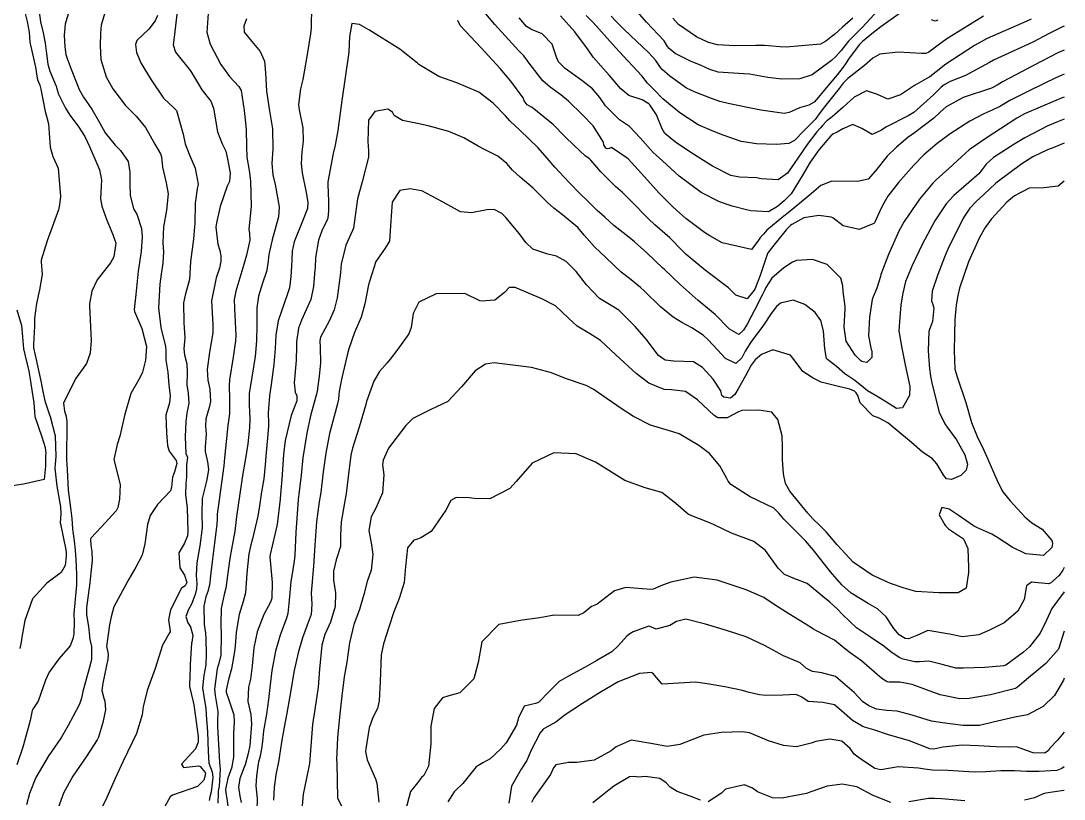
# Model space of a CAD drawing. Header units: feet. Extents: x 1313709 to 1317500, y 405869 to 411659.
# Drawn here: x 1317147.2 to 1317500, y 409114.9 to 409378.2 of the extents above; entities that cross this region are included whole.
import ezdxf

# ---------------------------------------------------------------- set-up
doc = ezdxf.new("R2010")
doc.units = ezdxf.units.FT
doc.layers.add('C-TOPO-MAJR', color=32, linetype='CONTINUOUS')

msp = doc.modelspace()

# ---------------------------------------------------------------- linework, layer by layer
at = {"layer": 'C-TOPO-MAJR'}
for points in [[(1317147.63, 409385.41), (1317149.43, 409378.04), (1317150.01, 409374.39), (1317150.33, 409371.01), (1317152.16, 409362.55), (1317152.78, 409358.86), (1317152.96, 409358.09), (1317153.64, 409356.49), (1317154.04, 409355.18), (1317155.43, 409347.6), (1317155.92, 409346.01), (1317156.6, 409343.43), (1317157.13, 409335.45), (1317158.09, 409332.31), (1317159.86, 409328.38), (1317160.69, 409318.82), (1317160.36, 409315.94), (1317159.95, 409314.33), (1317156.12, 409303.85), (1317154.12, 409297.32), (1317154.14, 409296.67), (1317154.44, 409292.42), (1317153.53, 409287.2), (1317152.51, 409282.6), (1317151.87, 409277.67), (1317151.87, 409274.99), (1317151.51, 409268.83), (1317151.57, 409267.59), (1317152.13, 409265.14), (1317154.13, 409255.83), (1317154.23, 409255.25), (1317154.62, 409252.89), (1317155.4, 409249.73), (1317156.98, 409244.96), (1317157.19, 409244.38), (1317158.82, 409237.85), (1317159.09, 409230.82), (1317158.81, 409228.23), (1317158.77, 409226.87), (1317159.36, 409220.76), (1317159.59, 409219.55), (1317160.64, 409213.82), (1317160.74, 409211.44), (1317160.58, 409208.38), (1317160.61, 409208.05), (1317162.4, 409199.22), (1317162.54, 409198.21), (1317162.59, 409197.17), (1317162.26, 409193.91), (1317160.82, 409191.56), (1317156.03, 409188.04), (1317151.22, 409182.72), (1317148.63, 409175.41), (1317147.52, 409169.66), (1317147.39, 409167.97), (1317146.88, 409165.91)], [(1317500, 409368.37), (1317497.87, 409367.44), (1317489.64, 409363.14), (1317483.65, 409360), (1317479.15, 409357.62), (1317477.36, 409356.46), (1317475.41, 409355.49), (1317465.88, 409352.33), (1317460.12, 409349.13), (1317457.99, 409347.21), (1317455.98, 409345.37), (1317449.35, 409340.36), (1317447.11, 409338.74), (1317443.33, 409335.52), (1317440.18, 409332.43), (1317436.25, 409327.53), (1317433.7, 409324.69), (1317430.12, 409323.92), (1317421.48, 409323.98), (1317417.69, 409322.59), (1317413.81, 409319.13), (1317406.66, 409313.26), (1317405.27, 409312.21), (1317399.52, 409307.37), (1317398.31, 409306.1), (1317397.36, 409305.08), (1317396.38, 409303.74), (1317394.33, 409300.83), (1317384.4, 409303.14), (1317380.16, 409305.47), (1317378.41, 409306.62), (1317372.12, 409311.42), (1317367.73, 409315.29), (1317363.03, 409319.99), (1317357.09, 409326.61), (1317352.54, 409331.61), (1317346.95, 409335.35), (1317346.11, 409335.02), (1317345.53, 409334.91), (1317345.03, 409335.2), (1317344.34, 409336.33), (1317344.27, 409337.22), (1317340.75, 409342.72), (1317337.03, 409346.51), (1317332.47, 409351.09), (1317329.78, 409353.25), (1317326.24, 409355.77), (1317323.78, 409357.92), (1317319.4, 409363.42), (1317317.3, 409366.37), (1317315.64, 409368.1), (1317307.53, 409376.99), (1317301.5, 409384.09)], [(1317438.42, 409383.34), (1317431.68, 409375.95), (1317430.56, 409374.82), (1317427.05, 409371.37), (1317425.84, 409369.84), (1317424.64, 409368.22), (1317422.79, 409366.23), (1317421.31, 409364.82), (1317414.79, 409359.98), (1317410.67, 409358.64), (1317404.54, 409358.55), (1317399.84, 409359.04), (1317393.64, 409360.17), (1317391.59, 409360.37), (1317383.02, 409360.9), (1317380.17, 409361.78), (1317377.22, 409363.13), (1317373.61, 409364.64), (1317368.53, 409367.17), (1317366.41, 409368.88), (1317365.91, 409369.57), (1317364.74, 409371.46), (1317358.83, 409377.77), (1317353.33, 409384.02)], [(1317153.24, 409382.94), (1317153.93, 409377.88), (1317154.81, 409374.24), (1317155.47, 409370.65), (1317155.78, 409368), (1317156.35, 409363.56), (1317157.01, 409361.22), (1317159.15, 409356.09), (1317159.28, 409355.67), (1317159.93, 409353.45), (1317162.3, 409348.7), (1317163.78, 409346.28), (1317166.66, 409342.6), (1317168.88, 409339.15), (1317170.4, 409335.68), (1317172.94, 409330.02), (1317173.87, 409327.86), (1317174.46, 409324.47), (1317174.19, 409318.02), (1317174.64, 409315.59), (1317176.27, 409310.86), (1317178.39, 409305.93), (1317179.36, 409303.04), (1317178.72, 409298.39), (1317177.56, 409296.33), (1317173.02, 409290.59), (1317171.21, 409286.76), (1317170.51, 409282.48), (1317170.5, 409281.71), (1317171.05, 409270.11), (1317170.64, 409265.77), (1317169.44, 409262.34), (1317165.75, 409257.14), (1317161.66, 409248.91), (1317162.03, 409246.2), (1317162.55, 409244.45), (1317162.78, 409242.59), (1317162.68, 409229.69), (1317162.74, 409228.15), (1317162.88, 409226.5), (1317163.19, 409219.5), (1317164.02, 409213.42), (1317164.53, 409209.82), (1317164.68, 409206.41), (1317164.78, 409205.46), (1317165.25, 409202.33), (1317165.56, 409199.11), (1317165.8, 409195.91), (1317166.02, 409191.07), (1317166.08, 409187.46), (1317165.85, 409184.98), (1317165.19, 409177.76), (1317165.26, 409174.76), (1317165.13, 409170.87), (1317164.85, 409169.11), (1317163.87, 409166.77), (1317160.11, 409162.39), (1317156.78, 409157.86), (1317155.57, 409155.18), (1317153.14, 409148.04), (1317151.33, 409145.37), (1317151.12, 409144.95), (1317150.39, 409141.49), (1317148.11, 409133.28), (1317147.86, 409132.51), (1317145.9, 409126.54)], [(1317164.09, 409383.5), (1317162.22, 409377.14), (1317161.94, 409373.38), (1317162.07, 409369.43), (1317162.4, 409366.89), (1317162.85, 409365.46), (1317164.25, 409361.9), (1317167.01, 409355.05), (1317168.46, 409352.42), (1317171.26, 409348.31), (1317173.8, 409343.88), (1317175.7, 409340.36), (1317179.09, 409336.13), (1317180.9, 409334.41), (1317183.48, 409330.71), (1317184.05, 409327.08), (1317184.07, 409323.15), (1317184.15, 409319.22), (1317185.35, 409314.61), (1317186.42, 409312.8), (1317188.07, 409307.95), (1317188.31, 409305.11), (1317187.95, 409300.24), (1317186.96, 409293.52), (1317186.12, 409285.67), (1317185.58, 409280.6), (1317185.68, 409279.87), (1317188.13, 409274.2), (1317189.69, 409268.03), (1317189.37, 409263.48), (1317188.35, 409259.41), (1317187.48, 409257.5), (1317184.46, 409252.17), (1317182.28, 409244.76), (1317181.86, 409242.69), (1317180.74, 409237.7), (1317179.8, 409234.94), (1317178.68, 409229.85), (1317180.85, 409221.42), (1317180.56, 409216.46), (1317179.98, 409213.6), (1317179.46, 409212.46), (1317174.45, 409206.94), (1317170.97, 409203.36), (1317170.8, 409202.89), (1317170.89, 409200.77), (1317171.22, 409198.72), (1317171.39, 409195.64), (1317170.86, 409191.43), (1317170.53, 409188.12), (1317169.47, 409179.71), (1317169.43, 409177.31), (1317170.09, 409173.37), (1317170.47, 409170.21), (1317170.46, 409169.75), (1317170.54, 409168.87), (1317171.14, 409166.56), (1317171.1, 409162.21), (1317171.02, 409161.67), (1317170.37, 409159.13), (1317168.18, 409151.38), (1317167.76, 409149.04), (1317167.1, 409147.05), (1317164.9, 409142.97), (1317163.23, 409139.84), (1317161.04, 409135.93), (1317157.27, 409130.44), (1317156.87, 409129.9), (1317152.36, 409122.18), (1317150.18, 409116.8), (1317149.14, 409113.01)], [(1317175.66, 409380.98), (1317174.45, 409376.78), (1317174.18, 409374.08), (1317174.04, 409369.89), (1317174.25, 409365.21), (1317176.11, 409359.32), (1317178.37, 409355.2), (1317182.63, 409349.56), (1317186.19, 409346.03), (1317189.44, 409342.19), (1317190.93, 409339.3), (1317192.55, 409336.47), (1317194.5, 409333.27), (1317194.82, 409332.24), (1317195.12, 409328.77), (1317196.33, 409323.47), (1317197.02, 409319.68), (1317196.44, 409314.18), (1317195.42, 409308.57), (1317195.27, 409303.15), (1317195.5, 409300.09), (1317195.23, 409296.29), (1317194.64, 409292.52), (1317194.18, 409289.16), (1317193.78, 409281.12), (1317194.61, 409274.53), (1317196.18, 409268.03), (1317196.24, 409266.69), (1317196.28, 409263.39), (1317196.95, 409259.41), (1317197.25, 409254.96), (1317197.71, 409251.52), (1317197.56, 409248.99), (1317196.22, 409244.87), (1317196.54, 409238.87), (1317196.86, 409234.59), (1317197.43, 409232.7), (1317199.76, 409229.46), (1317200.03, 409228.47), (1317199.21, 409225.69), (1317198.53, 409223.85), (1317198.2, 409220.49), (1317197.88, 409219.18), (1317193.48, 409214.6), (1317191.02, 409210.86), (1317190.12, 409207.87), (1317189.18, 409201.29), (1317188.3, 409197.48), (1317186.14, 409193.38), (1317183.74, 409189.32), (1317178.67, 409179.95), (1317177.73, 409176.63), (1317177.26, 409173.87), (1317176.25, 409166.51), (1317176.54, 409165.12), (1317176.75, 409163.91), (1317176.61, 409162.28), (1317174.94, 409154.15), (1317174.64, 409151.65), (1317175.26, 409149.1), (1317175.59, 409148.08), (1317175.85, 409145.15), (1317174.97, 409140.85), (1317173.47, 409135.92), (1317173.1, 409134.98), (1317169.33, 409129.25), (1317164.85, 409122.69), (1317161.66, 409116.95), (1317158.84, 409109.15)], [(1317200.3, 409383.45), (1317199.25, 409373.59), (1317198.69, 409370.09), (1317199.5, 409367.64), (1317204.6, 409361.32), (1317207.27, 409356.79), (1317208.49, 409354.92), (1317211.53, 409351.07), (1317212.38, 409348.73), (1317213.72, 409340.69), (1317215.36, 409336.64), (1317216.51, 409334.19), (1317217.13, 409331.55), (1317218, 409326.71), (1317217.84, 409323.9), (1317217.05, 409322.27), (1317214.59, 409315.48), (1317213.42, 409309.91), (1317213.19, 409308.42), (1317213.8, 409302.64), (1317214.48, 409300.56), (1317214.88, 409298.71), (1317214.88, 409296.91), (1317214.38, 409294.61), (1317213.25, 409291.24), (1317211.7, 409283.51), (1317212.16, 409275.46), (1317212.17, 409272.68), (1317211.04, 409266.19), (1317210.2, 409260.26), (1317210.43, 409256.69), (1317211.12, 409253.59), (1317211.37, 409249.47), (1317210.94, 409247.4), (1317209.83, 409243.59), (1317209.63, 409241.05), (1317209.85, 409238.44), (1317209.6, 409234.07), (1317209.52, 409232.52), (1317210.31, 409229), (1317210.67, 409226.48), (1317210.1, 409222.95), (1317208.5, 409216.6), (1317208.44, 409211.51), (1317208.52, 409206.67), (1317207.76, 409200.57), (1317206.71, 409194.82), (1317206.5, 409190.63), (1317206.69, 409187.86), (1317206.65, 409186.09), (1317206.22, 409184.1), (1317204.96, 409180.88), (1317203.94, 409179.1), (1317203, 409176.69), (1317203.7, 409174.61), (1317204.55, 409173.17), (1317205.37, 409170.29), (1317205.05, 409168.03), (1317204.98, 409167.69), (1317204.46, 409160.55), (1317204.43, 409155.57), (1317204.26, 409154.43), (1317204.21, 409153.04), (1317205.52, 409147.89), (1317205.72, 409146.77), (1317205.8, 409146), (1317207.15, 409136.05), (1317207.15, 409134.24), (1317206.27, 409131.96), (1317201.55, 409126.8), (1317202.24, 409125.62), (1317207.35, 409126.19), (1317207.85, 409125.9), (1317209.51, 409123.89), (1317209.65, 409123.46), (1317209.15, 409121.33), (1317206.98, 409119.22), (1317198.48, 409116.29), (1317197.7, 409115.73), (1317195.95, 409112.41)], [(1317210.55, 409380.78), (1317210.18, 409374.36), (1317211.3, 409370.33), (1317214.87, 409363.48), (1317217.75, 409359.45), (1317220.99, 409356.06), (1317221.72, 409354.63), (1317222.75, 409347.96), (1317222.94, 409345.87), (1317223.45, 409341.43), (1317223.59, 409335.69), (1317223.7, 409332.09), (1317224.39, 409327.56), (1317224.86, 409324.11), (1317225.08, 409315.48), (1317224.38, 409307.72), (1317224.58, 409306.24), (1317224.7, 409304.03), (1317223.54, 409298.97), (1317222.6, 409295.85), (1317219.91, 409286.77), (1317219.4, 409283.96), (1317219.45, 409280.98), (1317219.9, 409271.83), (1317219.77, 409269.93), (1317219.01, 409264.41), (1317217.8, 409256.81), (1317217.64, 409254.9), (1317217.8, 409250.23), (1317217.77, 409245.4), (1317217.55, 409243.69), (1317217.27, 409241.28), (1317216.83, 409236.92), (1317216.1, 409230.44), (1317215.86, 409227.63), (1317213.99, 409213.67), (1317213.58, 409211.28), (1317213.57, 409209.59), (1317213.55, 409207.98), (1317212.15, 409197.04), (1317211.88, 409195.19), (1317211.52, 409191.52), (1317211.01, 409187.31), (1317210.42, 409185.22), (1317209.84, 409183.39), (1317209.09, 409180.2), (1317209.25, 409174), (1317209.68, 409171.11), (1317209.75, 409169.21), (1317209.91, 409163.97), (1317209.82, 409160.37), (1317209.06, 409156.74), (1317208.61, 409152.58), (1317209.23, 409148.95), (1317209.78, 409145.68), (1317209.89, 409143.48), (1317210.35, 409137.67), (1317210.54, 409131.07), (1317210.84, 409127.12), (1317211.89, 409124.13), (1317212.18, 409122.25), (1317211.58, 409117.42), (1317211.15, 409115.64), (1317210.9, 409114.49)], [(1317245.5, 409383.36), (1317245.38, 409375.9), (1317245.19, 409373.9), (1317244.05, 409366.81), (1317242.6, 409358.37), (1317241.8, 409355.27), (1317241.13, 409349.92), (1317241.36, 409348.14), (1317242.59, 409342.07), (1317242.66, 409337.57), (1317242.2, 409333.97), (1317241.99, 409329.92), (1317242.38, 409326.81), (1317243.66, 409320.11), (1317244.27, 409316.87), (1317244.15, 409314.77), (1317242.72, 409310.98), (1317239.7, 409303.47), (1317238.95, 409300.36), (1317238.86, 409297.46), (1317238.81, 409295.2), (1317238.54, 409291.7), (1317238.05, 409287.9), (1317237.43, 409285.91), (1317234.27, 409276.78), (1317233.47, 409271.93), (1317233.22, 409267.39), (1317232.83, 409261.94), (1317231.91, 409255.15), (1317231.29, 409251.34), (1317230.89, 409245.59), (1317230.99, 409242.01), (1317230.98, 409240.98), (1317230.58, 409235.94), (1317230.13, 409230.93), (1317229.89, 409228.03), (1317229.35, 409223.26), (1317228.64, 409218.87), (1317227.96, 409214.1), (1317227.4, 409210.64), (1317225.6, 409202.93), (1317225.05, 409200.96), (1317224.32, 409197.91), (1317223.63, 409191.41), (1317223.24, 409184.66), (1317222.45, 409181.81), (1317221.11, 409177.34), (1317220.02, 409171.43), (1317219.83, 409168.11), (1317219.62, 409165.7), (1317219.28, 409163.53), (1317218.44, 409158.96), (1317217.41, 409155.42), (1317216.66, 409151.75), (1317216.72, 409151.09), (1317217.54, 409148.54), (1317219.23, 409143.41), (1317219.37, 409141.08), (1317219.16, 409137.18), (1317219.16, 409129.06), (1317218.63, 409125.99), (1317218.53, 409125.69), (1317217.26, 409122.01), (1317216.46, 409118.13), (1317216.5, 409116.91), (1317216.86, 409115.13), (1317217.25, 409112.58)], [(1317444.71, 409380.91), (1317437.99, 409376.26), (1317435.55, 409374.34), (1317431.86, 409371.28), (1317430.8, 409370.24), (1317427.37, 409365.57), (1317426.08, 409363.67), (1317425.3, 409362.56), (1317423.28, 409360.02), (1317418.37, 409354.25), (1317416.93, 409352.44), (1317415.47, 409350.72), (1317413.69, 409349.72), (1317410.54, 409348.86), (1317407.07, 409347.18), (1317405.37, 409346.88), (1317397.42, 409348.02), (1317392.38, 409349.02), (1317386.39, 409350.29), (1317383.63, 409350.96), (1317380.77, 409351.98), (1317375.27, 409354.08), (1317372.3, 409355.5), (1317366.66, 409359.54), (1317364.08, 409361.78), (1317363.55, 409362.43), (1317361.92, 409364.79), (1317359.62, 409367.38), (1317351.28, 409375.26), (1317348.61, 409377.9), (1317346.84, 409379.85)], [(1317193.47, 409380.06), (1317192.71, 409378.2), (1317190.52, 409375.4), (1317186.48, 409371.65), (1317186.03, 409370.23), (1317186.3, 409367.51), (1317187.89, 409363.83), (1317191.31, 409358.33), (1317195.53, 409352.09), (1317199.02, 409348.86), (1317199.83, 409347.91), (1317202.08, 409339.93), (1317202.79, 409336.6), (1317204.1, 409333.1), (1317206.21, 409328.38), (1317207.16, 409323.03), (1317206.83, 409321.41), (1317206.14, 409316.59), (1317206.04, 409309.51), (1317205.99, 409308.69), (1317205.59, 409304.39), (1317204.55, 409296.78), (1317204.36, 409292.65), (1317204.26, 409290.76), (1317202.76, 409285.4), (1317202.21, 409282.81), (1317202.4, 409276.1), (1317202.72, 409271.01), (1317202.36, 409267.22), (1317202.56, 409265.25), (1317203.38, 409262.25), (1317203.48, 409259.19), (1317203.32, 409255.13), (1317203.84, 409252.32), (1317204.07, 409248.89), (1317203.42, 409245.54), (1317203.05, 409242.67), (1317202.85, 409237.47), (1317203.02, 409231.89), (1317203.53, 409230.87), (1317203.59, 409230.54), (1317203.29, 409228.01), (1317203.3, 409224.01), (1317203, 409221.68), (1317202.96, 409217.95), (1317203.43, 409213.38), (1317203.69, 409205.42), (1317203.54, 409203.97), (1317202.62, 409201.52), (1317200.7, 409198.25), (1317200.98, 409193.21), (1317202.6, 409190.72), (1317203.4, 409188.18), (1317202.84, 409187.04), (1317201.52, 409186.34), (1317197.86, 409178.92), (1317197.19, 409175.56), (1317197.64, 409172.59), (1317197.7, 409171.55), (1317197.48, 409171.23), (1317195.19, 409167), (1317192.64, 409159.06), (1317189.99, 409151.67), (1317188.55, 409146.17), (1317188.23, 409143.48), (1317186.34, 409137.09), (1317181.85, 409127.75), (1317179.07, 409121.72), (1317176.3, 409115.51), (1317173.34, 409109.39)], [(1317223.52, 409378.91), (1317222.61, 409376.48), (1317222.79, 409374.43), (1317225.36, 409371.2), (1317228.2, 409367.82), (1317229.58, 409364.6), (1317230.01, 409360.64), (1317230.27, 409354.44), (1317231.3, 409347.76), (1317232.35, 409341.75), (1317232.41, 409334.99), (1317232.07, 409329.98), (1317232.46, 409326.13), (1317233.18, 409322.87), (1317234.61, 409315.31), (1317234.41, 409311.93), (1317232.2, 409304.18), (1317231.08, 409299.21), (1317230.8, 409296.07), (1317230.3, 409293.46), (1317228.9, 409289.54), (1317227.61, 409285.12), (1317227.08, 409281.14), (1317227.01, 409275.12), (1317226.94, 409269.98), (1317226.51, 409264.69), (1317225.35, 409257.73), (1317224.41, 409252.15), (1317224.4, 409248.34), (1317224.67, 409243.59), (1317224.59, 409240.5), (1317224.04, 409235.1), (1317223.08, 409229.51), (1317222.26, 409225.05), (1317220.16, 409210.51), (1317219.79, 409207.55), (1317219.55, 409205.61), (1317218.51, 409199.48), (1317217.88, 409196.28), (1317217.13, 409190.57), (1317216.53, 409186.28), (1317215.94, 409184.14), (1317214.97, 409179.36), (1317214.88, 409174.07), (1317214.98, 409170.4), (1317214.89, 409163.65), (1317214.35, 409161.24), (1317213.67, 409158.96), (1317212.72, 409152.16), (1317212.96, 409150.01), (1317213.84, 409144.58), (1317213.71, 409141.13), (1317213.69, 409139.36), (1317214.38, 409127.47), (1317214.54, 409126.15), (1317214.63, 409125.1), (1317214.25, 409119.32), (1317213.99, 409117.59), (1317213.93, 409116.98), (1317213.9, 409113.58)], [(1317500, 409352.4), (1317499.37, 409352.18), (1317497.17, 409351.33), (1317486.59, 409346.73), (1317484.02, 409345.34), (1317478.52, 409341.72), (1317473.98, 409338.83), (1317467.89, 409334.59), (1317466.61, 409333.46), (1317461.05, 409328.25), (1317456.72, 409324.47), (1317455.59, 409323.33), (1317451.12, 409317.93), (1317445.91, 409310.34), (1317444.16, 409307.09), (1317440.62, 409299.24), (1317438.07, 409292.39), (1317437.88, 409291.8), (1317436.7, 409287.76), (1317435.43, 409284.82), (1317435.08, 409283.93), (1317434.17, 409277.95), (1317433.83, 409271.66), (1317434.76, 409267.08), (1317434.93, 409266.64), (1317434.96, 409264.3), (1317433.34, 409262.66), (1317432.05, 409262.85), (1317431.65, 409263.02), (1317431.31, 409263.22), (1317429.29, 409265.12), (1317426.26, 409269.81), (1317425.66, 409274.64), (1317425.94, 409280.88), (1317425.91, 409281.59), (1317425.32, 409286.67), (1317425.13, 409288.61), (1317424.52, 409291.21), (1317419.88, 409295.84), (1317414.88, 409297.49), (1317409.47, 409297.19), (1317408.13, 409296.62), (1317405.26, 409294.65), (1317401.15, 409291.19), (1317399.19, 409288.05), (1317398.7, 409287.02), (1317397.87, 409285.41), (1317395.27, 409280.35), (1317392.87, 409275.57), (1317391.63, 409273.54), (1317389.99, 409272.14), (1317386.81, 409273.93), (1317382, 409278.94), (1317378.82, 409281.52), (1317376.23, 409283.59), (1317370.22, 409289.04), (1317364.74, 409294.19), (1317364.34, 409294.58), (1317358.91, 409299.75), (1317354.72, 409303.47), (1317352.76, 409305), (1317347.73, 409309.03), (1317344.67, 409311.79), (1317342.11, 409314.13), (1317338.82, 409317.33), (1317336.39, 409319.7), (1317332.6, 409323.59), (1317327.8, 409328.79), (1317324.48, 409332.6), (1317322.07, 409335.37), (1317316.12, 409341.1), (1317312.58, 409344.45), (1317311.07, 409346.06), (1317306.93, 409350.36), (1317302.04, 409354.14), (1317294.63, 409357.3), (1317288.54, 409359.36), (1317281.85, 409363.48), (1317281.32, 409363.91), (1317275.42, 409368.68), (1317264.89, 409375.22), (1317261.75, 409377.01), (1317259.13, 409377.36), (1317258.4, 409372.97), (1317258.1, 409367.64), (1317255.76, 409351.31), (1317255.27, 409347.86), (1317254.41, 409341.15), (1317253.53, 409336.15), (1317252.88, 409333.39), (1317251.02, 409323.72), (1317251.19, 409319.1), (1317251.31, 409317.98), (1317251.26, 409313.95), (1317250.99, 409311.43), (1317250.82, 409310.88), (1317249.01, 409307.21), (1317247.9, 409304.04), (1317246.9, 409298.22), (1317246.73, 409294.7), (1317246.7, 409294.12), (1317246.2, 409288.35), (1317245.3, 409283.93), (1317242.17, 409277), (1317241.17, 409274.22), (1317240.48, 409269.65), (1317240.42, 409268.14), (1317240.35, 409263.37), (1317239.68, 409255.78), (1317240.04, 409252.63), (1317240.6, 409251.34), (1317240.52, 409249.71), (1317238.65, 409244.71), (1317236.61, 409236.3), (1317236.06, 409231.52), (1317235.52, 409223.05), (1317235.08, 409218.14), (1317234.91, 409216.4), (1317233.88, 409207.81), (1317231.49, 409197.69), (1317231.38, 409196.84), (1317231.99, 409190.64), (1317232.22, 409188.24), (1317232.09, 409182.9), (1317231.69, 409181.55), (1317229.36, 409177.4), (1317227.12, 409171.56), (1317226, 409166.1), (1317225.43, 409160.04), (1317224.88, 409155.51), (1317224.2, 409152.82), (1317224.01, 409147.99), (1317225, 409143.57), (1317225.25, 409140.32), (1317224.61, 409133.1), (1317224.08, 409130.34), (1317223.07, 409126.55), (1317222.77, 409125.69), (1317221.23, 409121.84), (1317220.79, 409119.01), (1317221.24, 409115.91), (1317221.75, 409113.83)], [(1317500, 409360.21), (1317497.21, 409359), (1317488.15, 409354.53), (1317481.68, 409351.25), (1317478.51, 409349.4), (1317475.92, 409348.08), (1317472.85, 409346.82), (1317468.16, 409344.35), (1317461.43, 409340.03), (1317457.04, 409336.77), (1317452.59, 409332.89), (1317449.2, 409329.44), (1317444.02, 409323.59), (1317440.41, 409318.91), (1317438.61, 409315.8), (1317437.55, 409313.58), (1317435.86, 409309.94), (1317435.66, 409309.72), (1317430.66, 409307.68), (1317425.23, 409308.85), (1317421.79, 409311.54), (1317421.21, 409311.81), (1317417.07, 409312.39), (1317412.01, 409311.55), (1317407.93, 409309.31), (1317407.52, 409309), (1317406.04, 409307.58), (1317402.76, 409303.45), (1317399.83, 409299.71), (1317399.54, 409299.18), (1317397.21, 409292.11), (1317395.65, 409288.02), (1317395.49, 409287.67), (1317395.21, 409287.13), (1317392.78, 409284.22), (1317389.05, 409285.48), (1317386.5, 409287.86), (1317378.72, 409293.77), (1317372.22, 409299.19), (1317370.99, 409300.42), (1317366.7, 409304.78), (1317361.66, 409309.28), (1317359.53, 409311.15), (1317353.5, 409317.33), (1317350.68, 409320.14), (1317348.28, 409322.21), (1317343.77, 409326.68), (1317343.34, 409327.2), (1317339.97, 409331.16), (1317339.53, 409331.51), (1317338.07, 409332.61), (1317334.32, 409336.09), (1317331.16, 409339.14), (1317327.39, 409343.01), (1317320.15, 409348.95), (1317318.48, 409349.87), (1317317.42, 409351.23), (1317317.14, 409352.25), (1317312.94, 409357.85), (1317309.28, 409362.07), (1317302.93, 409369.16), (1317295.78, 409376.63), (1317295.02, 409378.37)], [(1317500, 409376.47), (1317499.19, 409376.13), (1317494.98, 409373.97), (1317489.38, 409371.03), (1317476.11, 409364.9), (1317474.81, 409364.17), (1317466.66, 409359.79), (1317461.49, 409357.72), (1317459.42, 409356.55), (1317458.46, 409355.77), (1317455.78, 409353.26), (1317449.16, 409347.28), (1317447.31, 409346.05), (1317439.74, 409342.23), (1317438.29, 409341.26), (1317435.12, 409339.84), (1317431.64, 409341.79), (1317428.54, 409343.19), (1317425.22, 409341.66), (1317423.3, 409340.62), (1317421.83, 409339.94), (1317421.13, 409339.39), (1317417.16, 409334.68), (1317414.14, 409330.45), (1317411.43, 409325.84), (1317407.73, 409319.66), (1317405.37, 409317.3), (1317403.05, 409315.38), (1317400.09, 409313.67), (1317394.08, 409313.92), (1317393.03, 409314.17), (1317387.7, 409315.52), (1317383.5, 409316.96), (1317377.22, 409320.14), (1317369.78, 409325.67), (1317364.16, 409330.93), (1317362.06, 409332.82), (1317361.09, 409333.69), (1317356.62, 409338.63), (1317353.03, 409342.45), (1317349.66, 409344.7), (1317344.96, 409349.45), (1317342.98, 409352.35), (1317340.56, 409355.19), (1317336.91, 409358.1), (1317331.29, 409362.17), (1317329.05, 409364.41), (1317328.39, 409365.96), (1317326.84, 409370.38), (1317323.49, 409373.88), (1317319.93, 409375.33), (1317318.26, 409376.38), (1317315.77, 409379.27)], [(1317488.87, 409378.8), (1317487.34, 409378.08), (1317473.94, 409372.25), (1317469.72, 409369.92), (1317460.03, 409363.58), (1317456.72, 409361.01), (1317454.59, 409359.32), (1317453.4, 409358.6), (1317449.44, 409356.32), (1317444.64, 409353.2), (1317440.35, 409351.77), (1317436.86, 409353.35), (1317433.18, 409354.54), (1317428.99, 409352.46), (1317425.2, 409348.91), (1317421.6, 409345.79), (1317419.8, 409344.38), (1317418.34, 409342.85), (1317417.46, 409341.9), (1317416.4, 409340.74), (1317413.11, 409336.35), (1317409.99, 409331.75), (1317406.45, 409326.7), (1317403.35, 409324.45), (1317397.59, 409324.78), (1317395.98, 409325.09), (1317390.2, 409325.32), (1317387.25, 409325.88), (1317381.06, 409329.04), (1317373.78, 409333.72), (1317368.62, 409337.22), (1317364.98, 409340.08), (1317364.06, 409341.72), (1317362.22, 409346.49), (1317359.94, 409349.79), (1317359.57, 409350.15), (1317357.3, 409351.5), (1317352.86, 409352.98), (1317350.15, 409355.19), (1317346.18, 409359.89), (1317343.33, 409362.98), (1317340.76, 409365.96), (1317338.81, 409368.83), (1317334.57, 409374.52), (1317329.72, 409379.94)], [(1317472.72, 409379.86), (1317460.37, 409372.13), (1317457.38, 409370.02), (1317454.26, 409367.62), (1317453.23, 409367.17), (1317451.75, 409367.23), (1317443.83, 409367.66), (1317437.64, 409367.02), (1317435.37, 409365.66), (1317432.54, 409363.16), (1317426.91, 409358.77), (1317425.31, 409357.11), (1317423.89, 409355.36), (1317418.98, 409349.19), (1317417.21, 409346.76), (1317415.78, 409344.82), (1317415.49, 409344.5), (1317412.04, 409341.07), (1317408.78, 409337.75), (1317406.93, 409336.71), (1317402.68, 409336.39), (1317396.03, 409336.63), (1317390.81, 409337.43), (1317384.75, 409339.55), (1317381.5, 409340.77), (1317376.23, 409343.1), (1317370.03, 409347.09), (1317364.3, 409351.81), (1317361.51, 409354.77), (1317361.39, 409354.89), (1317359.18, 409357.17), (1317357.17, 409359.66), (1317350.98, 409366.33), (1317348.29, 409369.18), (1317340.79, 409377.63), (1317338.44, 409380.05)], [(1317428.57, 409379.2), (1317425.08, 409376.07), (1317422.39, 409373.66), (1317421.59, 409373.05), (1317419.87, 409371.72), (1317419.43, 409371.32), (1317417.66, 409370.32), (1317406.03, 409369.39), (1317403.96, 409369.48), (1317398.68, 409369.9), (1317395.8, 409369.9), (1317388.67, 409369.76), (1317382.83, 409370.1), (1317379.71, 409370.95), (1317375.73, 409372.78), (1317369.65, 409376.96), (1317367.65, 409379.13)], [(1317457.32, 409378.49), (1317456.4, 409378.18), (1317455.1, 409378.62)], [(1317500, 409344.97), (1317497.71, 409344.12), (1317494.26, 409342.63), (1317486.76, 409338.68), (1317483.35, 409336.61), (1317476.14, 409332.02), (1317473.61, 409329.77), (1317472.33, 409327.92), (1317471.16, 409326.53), (1317462.73, 409319.17), (1317460.11, 409316.32), (1317456.24, 409310.54), (1317452.14, 409302.76), (1317448.59, 409295.52), (1317446.41, 409290.06), (1317445.43, 409286.15), (1317444.8, 409282.16), (1317444.36, 409276.46), (1317444.15, 409273.2), (1317444.18, 409272.65), (1317445.13, 409267.5), (1317446.22, 409261.85), (1317447.85, 409254.5), (1317447.68, 409251.47), (1317445.34, 409247.32), (1317443.37, 409247.06), (1317440.88, 409248.67), (1317437.05, 409251.05), (1317433.53, 409253.08), (1317432.12, 409254.23), (1317429.21, 409256.61), (1317426.47, 409258.41), (1317425.9, 409258.84), (1317423.06, 409261.32), (1317419.96, 409263.62), (1317419.68, 409263.99), (1317419.12, 409267.25), (1317418.66, 409273.37), (1317417.71, 409276.86), (1317415.77, 409279.56), (1317412.36, 409282.27), (1317408.37, 409283.77), (1317404.13, 409282.68), (1317402.69, 409281.57), (1317400.89, 409279.26), (1317398.32, 409275.33), (1317394.1, 409269.54), (1317392.14, 409266.44), (1317390.98, 409264.21), (1317389.04, 409262.26), (1317385.48, 409264.02), (1317382.76, 409266.92), (1317379.66, 409270.35), (1317377.92, 409271.94), (1317374.08, 409274.37), (1317370.76, 409276.15), (1317367.77, 409277.96), (1317363.49, 409281.53), (1317358, 409286.88), (1317356.79, 409288.04), (1317353.07, 409291.1), (1317350.24, 409293.26), (1317345.13, 409298.07), (1317341.23, 409301.82), (1317337.75, 409305.78), (1317335.57, 409308.33), (1317330.4, 409312.58), (1317327.4, 409314.82), (1317325.32, 409316.77), (1317320.42, 409321.65), (1317316.1, 409325.34), (1317313.52, 409327.72), (1317311.51, 409329.93), (1317308.57, 409332.45), (1317303.74, 409334.87), (1317301.83, 409335.83), (1317297, 409338.69), (1317291.93, 409340.76), (1317285.01, 409342.72), (1317281.32, 409343.5), (1317276.24, 409344.58), (1317273.44, 409346.22), (1317272.88, 409347.33), (1317271.37, 409348.4), (1317266.9, 409347.56), (1317264.78, 409344.62), (1317264.51, 409337.41), (1317264.79, 409334.23), (1317264.81, 409332.15), (1317262.65, 409323.81), (1317261.11, 409318.02), (1317260.29, 409312.28), (1317259.74, 409308.15), (1317259.4, 409307.27), (1317257.14, 409302.35), (1317255.58, 409295.91), (1317255.46, 409294.62), (1317255.35, 409292.98), (1317254.22, 409284.56), (1317253.15, 409280.46), (1317251.46, 409276.65), (1317248.51, 409271.18), (1317248.28, 409269.97), (1317248.47, 409267.68), (1317248.58, 409262.54), (1317248.15, 409258.05), (1317247.47, 409252.97), (1317247.37, 409252.41), (1317246.09, 409247.83), (1317245.23, 409244.57), (1317243.99, 409238.74), (1317242.63, 409230.44), (1317241.98, 409224.54), (1317241.2, 409218.06), (1317241, 409216.27), (1317240.22, 409205.1), (1317239.84, 409197.48), (1317239.65, 409195.42), (1317238.71, 409189.79), (1317238.52, 409188.58), (1317238, 409182.22), (1317237.47, 409177.76), (1317237.03, 409176.19), (1317234.97, 409170.38), (1317233.39, 409165.02), (1317232.07, 409158.48), (1317231.4, 409152.71), (1317231.01, 409148.58), (1317230.33, 409143.65), (1317229.33, 409138.06), (1317228.93, 409134.4), (1317228.64, 409131.92), (1317228.02, 409129), (1317227.64, 409127.53), (1317227.51, 409126.91), (1317226.89, 409122.77), (1317226.7, 409119.46), (1317227.19, 409115.14), (1317227, 409111.33)], [(1317500, 409336.84), (1317499.98, 409336.83), (1317496.54, 409335.41), (1317494.39, 409334.55), (1317489.44, 409332.18), (1317488.22, 409331.46), (1317485.73, 409329.81), (1317477.32, 409323.66), (1317476.82, 409323.22), (1317472.88, 409319.5), (1317470.21, 409317.07), (1317468.17, 409314.91), (1317465.85, 409311.45), (1317460.68, 409300.99), (1317459.54, 409298.29), (1317457.31, 409292.41), (1317455.35, 409286.8), (1317455.13, 409283.51), (1317455.63, 409282.22), (1317455.92, 409280.99), (1317455.49, 409276.52), (1317454.46, 409273.81), (1317454.25, 409273.17), (1317454.02, 409266.65), (1317454.52, 409260.52), (1317454.86, 409258.03), (1317455.34, 409255.19), (1317457.78, 409245.87), (1317459.62, 409241.86), (1317460.42, 409240.79), (1317463.65, 409236.45), (1317466.39, 409231.44), (1317467.28, 409228.29), (1317466.84, 409226.24), (1317465.1, 409224.47), (1317461.96, 409223.05), (1317460.26, 409223.29), (1317459.27, 409224.38), (1317456.93, 409228.41), (1317455.46, 409230.03), (1317452.65, 409231.92), (1317452.09, 409232.33), (1317448.35, 409235.62), (1317443.12, 409240.03), (1317440.35, 409242.26), (1317437.5, 409243.76), (1317435.32, 409244.65), (1317431, 409249.04), (1317430.2, 409251.46), (1317429.66, 409252.41), (1317429.07, 409252.91), (1317427.49, 409253.66), (1317423.22, 409254.59), (1317417.82, 409255.98), (1317415.19, 409257.32), (1317414.85, 409257.53), (1317411.68, 409259.65), (1317409.72, 409262.15), (1317407.43, 409265.18), (1317401.49, 409266.89), (1317397.65, 409265.3), (1317395.55, 409263.59), (1317394.17, 409261.71), (1317392.22, 409258.16), (1317389.75, 409253.71), (1317388.67, 409251.77), (1317387.14, 409250.63), (1317384.91, 409250.94), (1317384.26, 409251.53), (1317383.9, 409253.03), (1317381.32, 409256.96), (1317377.77, 409260.94), (1317374.71, 409262.83), (1317367.98, 409263.1), (1317365.06, 409263.45), (1317362.8, 409265.05), (1317358.62, 409270.53), (1317355, 409274.84), (1317349.43, 409280.36), (1317346.87, 409281.96), (1317342.89, 409284.35), (1317338.5, 409288.87), (1317334.96, 409293.4), (1317331.64, 409296.85), (1317328.39, 409298.68), (1317325.46, 409299.34), (1317320.41, 409300.97), (1317318.04, 409303.24), (1317315.85, 409306.2), (1317311.22, 409311.69), (1317309.86, 409313.08), (1317307.25, 409314.37), (1317304.83, 409314.28), (1317299.59, 409313.32), (1317295.93, 409313.63), (1317289.61, 409317.11), (1317282.79, 409320.74), (1317281.32, 409320.98), (1317278.93, 409321.38), (1317275.34, 409320.84), (1317272.78, 409316.93), (1317272.36, 409310.53), (1317271.89, 409303.67), (1317270.43, 409301.37), (1317267.31, 409296.84), (1317265.08, 409290.09), (1317264.82, 409288.91), (1317263.54, 409282.53), (1317262.28, 409278.03), (1317260.06, 409272.75), (1317258.1, 409267.31), (1317257.59, 409265.11), (1317255.72, 409257.41), (1317254.95, 409253.52), (1317254.8, 409251.94), (1317254.67, 409250.22), (1317254.35, 409248.65), (1317251.63, 409238.6), (1317250.31, 409231.98), (1317249.48, 409225.61), (1317248.62, 409218.63), (1317248.15, 409215.48), (1317247.24, 409208.69), (1317246.68, 409200.8), (1317246.15, 409193.75), (1317245.44, 409184.58), (1317245.65, 409180.83), (1317245.36, 409177.34), (1317244.03, 409173.83), (1317242.43, 409169.46), (1317240.96, 409164.4), (1317239.68, 409158.44), (1317238.21, 409149.8), (1317237.13, 409144.03), (1317236.26, 409139.21), (1317235.36, 409134.2), (1317234.73, 409129.73), (1317234.47, 409128.14), (1317233.48, 409123.18), (1317232.95, 409118.88), (1317232.64, 409114.6)], [(1317500, 409323.95), (1317497.94, 409322.36), (1317493.1, 409321.74), (1317488.15, 409321.66), (1317483.18, 409319.08), (1317480.64, 409316.87), (1317475.4, 409311.26), (1317473.32, 409308.38), (1317471.41, 409304.9), (1317467.62, 409296.73), (1317464.63, 409287.85), (1317464.05, 409285.31), (1317463.47, 409282.1), (1317463.05, 409277.25), (1317462.96, 409272.08), (1317462.78, 409266.76), (1317463.09, 409260.39), (1317463.81, 409257.77), (1317466.78, 409249.08), (1317468.72, 409242.38), (1317470.64, 409237.59), (1317472.86, 409232.98), (1317474.16, 409229.98), (1317477.2, 409222.98), (1317479.04, 409219.22), (1317479.23, 409218.89), (1317481.79, 409215.8), (1317486.72, 409210.45), (1317489.07, 409208.38), (1317492.52, 409206.24), (1317495.87, 409202.45), (1317496.1, 409201.43), (1317495.86, 409200.02), (1317493.05, 409197.35), (1317487.06, 409197.88), (1317482.44, 409200.12), (1317477.28, 409203.52), (1317475.56, 409204.51), (1317473.71, 409205.35), (1317470.68, 409206.68), (1317469.39, 409207.4), (1317464.14, 409210.95), (1317461.16, 409213.04), (1317458.68, 409213.6), (1317457.76, 409211.07), (1317459.67, 409207.74), (1317459.9, 409207.41), (1317460.88, 409206.34), (1317465.96, 409202.94), (1317467.48, 409199.72), (1317467.68, 409193.29), (1317467.65, 409191.62), (1317466.82, 409186.35), (1317464.12, 409184.7), (1317457.68, 409184.76), (1317449.85, 409185.22), (1317449.07, 409185.36), (1317445.96, 409186.3), (1317441.33, 409187.91), (1317435.1, 409190.66), (1317428.65, 409195.1), (1317423.23, 409201.01), (1317419.5, 409205.34), (1317417.28, 409207.63), (1317415.08, 409209.77), (1317413.32, 409211.64), (1317407.29, 409219.13), (1317405.8, 409221.76), (1317405.07, 409224.94), (1317404.79, 409229.79), (1317404.8, 409234.01), (1317404.68, 409237.8), (1317403.24, 409243.37), (1317401.2, 409245.84), (1317396.8, 409246.56), (1317390.97, 409246.42), (1317389.9, 409245.93), (1317386.03, 409243.91), (1317382.86, 409243.98), (1317381.7, 409244.72), (1317376.02, 409249.96), (1317371.96, 409252.81), (1317367.25, 409253.41), (1317364.81, 409253.47), (1317359.6, 409255.67), (1317355.28, 409258.91), (1317348.43, 409265.26), (1317343.26, 409270.04), (1317339.47, 409272.51), (1317335.3, 409274.97), (1317332.47, 409277.7), (1317328.07, 409281.87), (1317323.35, 409284.2), (1317314.42, 409287.97), (1317312.31, 409288.06), (1317310.95, 409286.57), (1317310.76, 409286.29), (1317307.52, 409283.75), (1317302.89, 409283.39), (1317302.47, 409283.56), (1317297.37, 409286.04), (1317287.7, 409285.9), (1317281.77, 409283.04), (1317281.32, 409282.13), (1317279.89, 409279.21), (1317279.2, 409274.54), (1317278.4, 409272.37), (1317274.71, 409267.14), (1317272.14, 409263.83), (1317271.1, 409262.51), (1317268.52, 409259.55), (1317266.56, 409256.32), (1317264.17, 409249.5), (1317263.86, 409248.43), (1317261.59, 409240.75), (1317259.35, 409233.62), (1317258.83, 409231.29), (1317257.91, 409224), (1317257.2, 409218.33), (1317256.71, 409215.18), (1317255.58, 409208.72), (1317255.37, 409204.06), (1317255.3, 409200.35), (1317253.83, 409195.92), (1317252.98, 409191.99), (1317252.97, 409188.98), (1317253.62, 409184.66), (1317253.57, 409180.04), (1317251.96, 409174.81), (1317250.05, 409170.57), (1317249.04, 409167.03), (1317248.26, 409158.9), (1317247.76, 409152.8), (1317246.66, 409145.29), (1317245.85, 409140.17), (1317245.21, 409131.38), (1317244.82, 409127.02), (1317243.71, 409121.48), (1317242.71, 409116.6), (1317241.89, 409107.54)], [(1317145.91, 409280.5), (1317147.45, 409275.21), (1317147.75, 409271.35), (1317148.19, 409267.27), (1317149.99, 409259.73), (1317150.42, 409257.04), (1317150.57, 409255.47), (1317151.65, 409249.01), (1317151.87, 409246), (1317151.96, 409244.33), (1317154.33, 409237.54), (1317155.51, 409233.88), (1317155.64, 409231.91), (1317155.59, 409231.13), (1317155.55, 409227.6), (1317155.07, 409223.09), (1317148.12, 409221.5), (1317144.37, 409220.95)], [(1317500, 409193.32), (1317499.52, 409192.39), (1317498.37, 409190.58), (1317495.41, 409187.95), (1317494.73, 409187.72), (1317488.95, 409188.34), (1317487.25, 409187.13), (1317486.47, 409182.47), (1317484.37, 409178.47), (1317479.67, 409174.61), (1317474.82, 409172.08), (1317471.19, 409170.56), (1317465.59, 409169.8), (1317461.24, 409170.69), (1317453.92, 409171.94), (1317450.17, 409170.32), (1317447.39, 409169.13), (1317446.27, 409169.28), (1317444.27, 409170.52), (1317442.45, 409172.67), (1317439.88, 409176.54), (1317436.88, 409179.27), (1317433.77, 409181.1), (1317428.03, 409184.58), (1317424.79, 409187.37), (1317420.99, 409191.79), (1317415.23, 409199.12), (1317412.56, 409202.28), (1317410.79, 409204.09), (1317405.26, 409209.65), (1317403.58, 409211.67), (1317401.88, 409213.33), (1317393.85, 409217.17), (1317387.33, 409221.35), (1317386.44, 409222.5), (1317385.95, 409223.39), (1317383.57, 409227.64), (1317380.05, 409231.87), (1317376.45, 409234.54), (1317369.8, 409238.47), (1317367.65, 409239.2), (1317360.11, 409241.4), (1317354.36, 409244.34), (1317350.56, 409246.86), (1317345.52, 409250.33), (1317340.81, 409253.6), (1317338.41, 409254.81), (1317331.41, 409257.25), (1317326.66, 409259.18), (1317319.92, 409260.96), (1317307.27, 409262.48), (1317304.36, 409262.09), (1317300.91, 409259.8), (1317296.24, 409254.42), (1317291.58, 409249.49), (1317285.6, 409246.63), (1317281.32, 409244.5), (1317279.76, 409243.72), (1317277.37, 409241.34), (1317271.54, 409233.67), (1317269.7, 409229.63), (1317269.55, 409228.04), (1317269.96, 409224.66), (1317269.48, 409218.51), (1317267.29, 409213.33), (1317265.68, 409210.44), (1317264.89, 409205.76), (1317265.82, 409200.99), (1317266.26, 409197.74), (1317265.66, 409192.37), (1317264.39, 409188.56), (1317263.26, 409184.16), (1317261.71, 409179.03), (1317259.84, 409174.03), (1317258.34, 409167.78), (1317257.47, 409161.22), (1317256.57, 409156.26), (1317255.75, 409149.91), (1317255.14, 409143.79), (1317254.26, 409135.78), (1317254.02, 409128.2), (1317254.07, 409127.18), (1317254.25, 409121.18), (1317254.36, 409115.25), (1317255.97, 409111.97)], [(1317500, 409185.01), (1317495.84, 409179.44), (1317494.04, 409175.49), (1317491.95, 409171.05), (1317488.28, 409166.44), (1317486.29, 409164.62), (1317480.26, 409160.2), (1317479.66, 409159.98), (1317473.14, 409159.43), (1317465.97, 409159.19), (1317463.4, 409159.25), (1317458.8, 409160.43), (1317454.21, 409161.58), (1317451.1, 409161.33), (1317449.51, 409161.36), (1317445.58, 409162.27), (1317444.98, 409162.46), (1317444.18, 409162.85), (1317441.39, 409164.78), (1317438.99, 409166.67), (1317434.51, 409169.66), (1317429.75, 409172.9), (1317425.1, 409177.38), (1317423.4, 409179.24), (1317420.75, 409181.6), (1317418.43, 409183.53), (1317413.13, 409187.82), (1317408.95, 409189.45), (1317405.5, 409190.88), (1317403.34, 409193.07), (1317399.07, 409199.03), (1317395.09, 409202.05), (1317387.55, 409204.86), (1317381.64, 409207.74), (1317380.46, 409208.33), (1317372.99, 409211.18), (1317368.69, 409214.9), (1317363.99, 409218.64), (1317358.31, 409220.21), (1317351.45, 409222.72), (1317341.51, 409228.88), (1317335.06, 409231.8), (1317327.46, 409232.11), (1317320.1, 409228.54), (1317314.76, 409222.41), (1317312.58, 409219.96), (1317305.78, 409216.53), (1317300.63, 409216.63), (1317298.86, 409216.88), (1317294.39, 409216.98), (1317292.61, 409215.98), (1317290.9, 409212.64), (1317285.97, 409205.47), (1317282.43, 409203.32), (1317281.32, 409202.92), (1317280.1, 409202.48), (1317278.02, 409199.98), (1317277.31, 409193.63), (1317276.87, 409188.23), (1317275.13, 409182.77), (1317273.31, 409178.32), (1317271.66, 409173.14), (1317269.82, 409167.48), (1317269.02, 409163.7), (1317268.69, 409154.69), (1317268.42, 409148.15), (1317267.82, 409145.63), (1317266.31, 409142.57), (1317265.01, 409138.99), (1317263.86, 409131.92), (1317263.83, 409131.01), (1317264.39, 409128.18), (1317267.11, 409121.74), (1317267.58, 409120.28), (1317268.27, 409113.86)], [(1317500, 409171.75), (1317498.24, 409165.96), (1317498.07, 409165.61), (1317493.77, 409160.82), (1317487.94, 409155.98), (1317484.2, 409152.77), (1317483.58, 409152.39), (1317475.06, 409150.18), (1317467.87, 409148.95), (1317464.7, 409148.9), (1317458.04, 409150.22), (1317453.48, 409151.9), (1317448.56, 409153.75), (1317444.39, 409154.54), (1317440.8, 409154.44), (1317440.13, 409154.58), (1317438.7, 409155.49), (1317437.71, 409156.28), (1317431.49, 409161.73), (1317427.69, 409164.36), (1317426.17, 409165.54), (1317422.32, 409168.75), (1317416.01, 409172.02), (1317415.28, 409172.37), (1317412.41, 409174.2), (1317406.95, 409177.6), (1317402.28, 409180.56), (1317398.41, 409183.1), (1317392.52, 409185.78), (1317389.13, 409186.81), (1317382.68, 409188.96), (1317374.87, 409189.97), (1317367.01, 409188.29), (1317364.23, 409187.31), (1317361.07, 409185.98), (1317360.26, 409185.84), (1317351.82, 409186.51), (1317347.98, 409185.39), (1317342.16, 409180.88), (1317341.31, 409180.56), (1317340.23, 409180.09), (1317337.63, 409177.92), (1317335.67, 409177.08), (1317327.55, 409177.12), (1317322.76, 409176.24), (1317316.72, 409175.5), (1317308.83, 409174.01), (1317303.08, 409168.18), (1317301.82, 409161.18), (1317300.45, 409155.61), (1317295.66, 409150.93), (1317291.98, 409149.88), (1317289.83, 409149.14), (1317287.04, 409145.58), (1317285.82, 409139.56), (1317285.85, 409133.57), (1317285.05, 409126.1), (1317283.46, 409122.9), (1317282.74, 409122.24), (1317281.32, 409120.46), (1317278.96, 409117.49), (1317277.26, 409111.1)], [(1317500, 409155.83), (1317499.74, 409155.18), (1317496.75, 409150), (1317492.94, 409146.22), (1317487.6, 409143.49), (1317483.31, 409142.66), (1317475.96, 409140.94), (1317471.35, 409139.8), (1317465.91, 409139.88), (1317458.91, 409140.72), (1317455.14, 409141.26), (1317448.62, 409143.34), (1317443.6, 409144.71), (1317440, 409144.89), (1317436.59, 409145.4), (1317433.99, 409146.47), (1317431.81, 409147.95), (1317428.99, 409150.97), (1317422.72, 409156.36), (1317418.1, 409157.68), (1317414.9, 409158.07), (1317412.89, 409159.13), (1317410.71, 409160.98), (1317410.01, 409161.4), (1317405.11, 409163.37), (1317398.88, 409166.76), (1317392.47, 409169.84), (1317385.86, 409172), (1317378.78, 409174.1), (1317372.13, 409175.8), (1317368.91, 409175.05), (1317366.63, 409173.63), (1317362.09, 409172.45), (1317360.5, 409173.14), (1317359.59, 409173.39), (1317354.31, 409171.51), (1317353.18, 409170.82), (1317352.19, 409170), (1317349.21, 409166.76), (1317347.09, 409164.74), (1317342.02, 409161.81), (1317338, 409159.54), (1317332.42, 409156.48), (1317329.28, 409154.66), (1317325.99, 409151.5), (1317322.32, 409147.6), (1317321.28, 409147.24), (1317317.44, 409146.42), (1317315.49, 409142.38), (1317314.83, 409139.94), (1317311.37, 409133.99), (1317309.55, 409131.92), (1317305.92, 409128.57), (1317303.49, 409127.23), (1317301.22, 409125.87), (1317296.64, 409120.25), (1317294.1, 409117.76), (1317293.72, 409117.35), (1317291.57, 409114)], [(1317500, 409137.55), (1317497.73, 409134.81), (1317495.18, 409132.12), (1317494.75, 409131.4), (1317493.51, 409130.45), (1317489.49, 409130.56), (1317487.28, 409131.42), (1317483.93, 409132.58), (1317481.37, 409132.52), (1317477.04, 409132.62), (1317474.89, 409132.74), (1317471.04, 409132.91), (1317465.47, 409133.15), (1317459, 409132.49), (1317455.91, 409131.86), (1317454.63, 409131.97), (1317447.76, 409134.62), (1317440.31, 409136.83), (1317435.64, 409138.4), (1317432.52, 409139.31), (1317431.67, 409139.6), (1317428.43, 409141.49), (1317424.75, 409144.74), (1317422.4, 409146.77), (1317418.38, 409147.66), (1317413.45, 409147.96), (1317411.31, 409149.39), (1317409.4, 409150.33), (1317404.92, 409150.1), (1317399.18, 409150.01), (1317396.94, 409150.25), (1317393.49, 409151.04), (1317391.25, 409151.63), (1317385.29, 409152.92), (1317379.35, 409153.92), (1317375.37, 409154.44), (1317369.68, 409154.12), (1317364.11, 409153.84), (1317360.88, 409157.49), (1317360.45, 409157.77), (1317356.37, 409157.4), (1317349.24, 409154.6), (1317342.95, 409150.83), (1317337.16, 409147.26), (1317331.31, 409143.49), (1317328.11, 409141.01), (1317324.63, 409139.06), (1317323.8, 409138.58), (1317322.81, 409137.38), (1317319.73, 409131.29), (1317318.28, 409127.96), (1317316.46, 409125.05), (1317313.15, 409119.32), (1317312.23, 409113.53)], [(1317500, 409125.83), (1317499.2, 409125.3), (1317497.58, 409124.65), (1317491.61, 409124.23), (1317487.22, 409124.31), (1317483.2, 409124.44), (1317478.56, 409124.49), (1317473.54, 409124.11), (1317469.55, 409124.04), (1317460.7, 409124.61), (1317455.44, 409124.73), (1317452.78, 409125.05), (1317450.73, 409125.42), (1317443.84, 409125.83), (1317438.05, 409124.87), (1317435.97, 409125.27), (1317430.85, 409128.81), (1317430.36, 409129.1), (1317429.03, 409130.13), (1317427.69, 409132.08), (1317424.78, 409134.54), (1317420.73, 409135.15), (1317416.02, 409134.4), (1317414.47, 409133.9), (1317409.56, 409132.6), (1317405.13, 409133.09), (1317400.02, 409134.64), (1317397.07, 409135.91), (1317393.67, 409137.32), (1317391.12, 409137.63), (1317384.17, 409137.47), (1317378.15, 409136.56), (1317370.03, 409133.35), (1317365.79, 409132.76), (1317360.88, 409133.57), (1317353.57, 409134.84), (1317348.55, 409132.64), (1317346.84, 409131.21), (1317341.06, 409128.05), (1317335.25, 409127.32), (1317332.42, 409127.27), (1317328.08, 409126.57), (1317327.34, 409125.56), (1317326.36, 409123.3), (1317320.74, 409115.3), (1317319.91, 409113.8)], [(1317377.1, 409114.56), (1317373.6, 409115.91), (1317369.11, 409117.45), (1317366.76, 409118.97), (1317365.45, 409120.41), (1317363.29, 409121.89), (1317358.29, 409122.52), (1317356.07, 409122.4), (1317354.74, 409122.6), (1317352.99, 409122.46), (1317347.69, 409119.26), (1317346.15, 409118.08), (1317343.4, 409115.85), (1317340.67, 409113.64)], [(1317441.42, 409113.83), (1317435.39, 409116.18), (1317429.89, 409119.04), (1317424.93, 409119.95), (1317419.86, 409119.3), (1317414.34, 409117.36), (1317412.88, 409116.83), (1317404.56, 409115.19), (1317401.4, 409115.32), (1317396.35, 409117.38), (1317394.58, 409118.62), (1317391.87, 409119.7), (1317385.52, 409118.27), (1317384.1, 409116.96), (1317379.6, 409114.03)], [(1317500, 409117.82), (1317499.92, 409117.79), (1317493.78, 409116.95), (1317492.86, 409116.69), (1317489.95, 409115.4), (1317486.63, 409114.59)], [(1317466.43, 409114.37), (1317458.51, 409114.99), (1317456.15, 409115.18), (1317454.15, 409115.17), (1317447.5, 409113.99)]]:
    msp.add_lwpolyline(points, dxfattribs=at)

doc.saveas('drawing.dxf')
